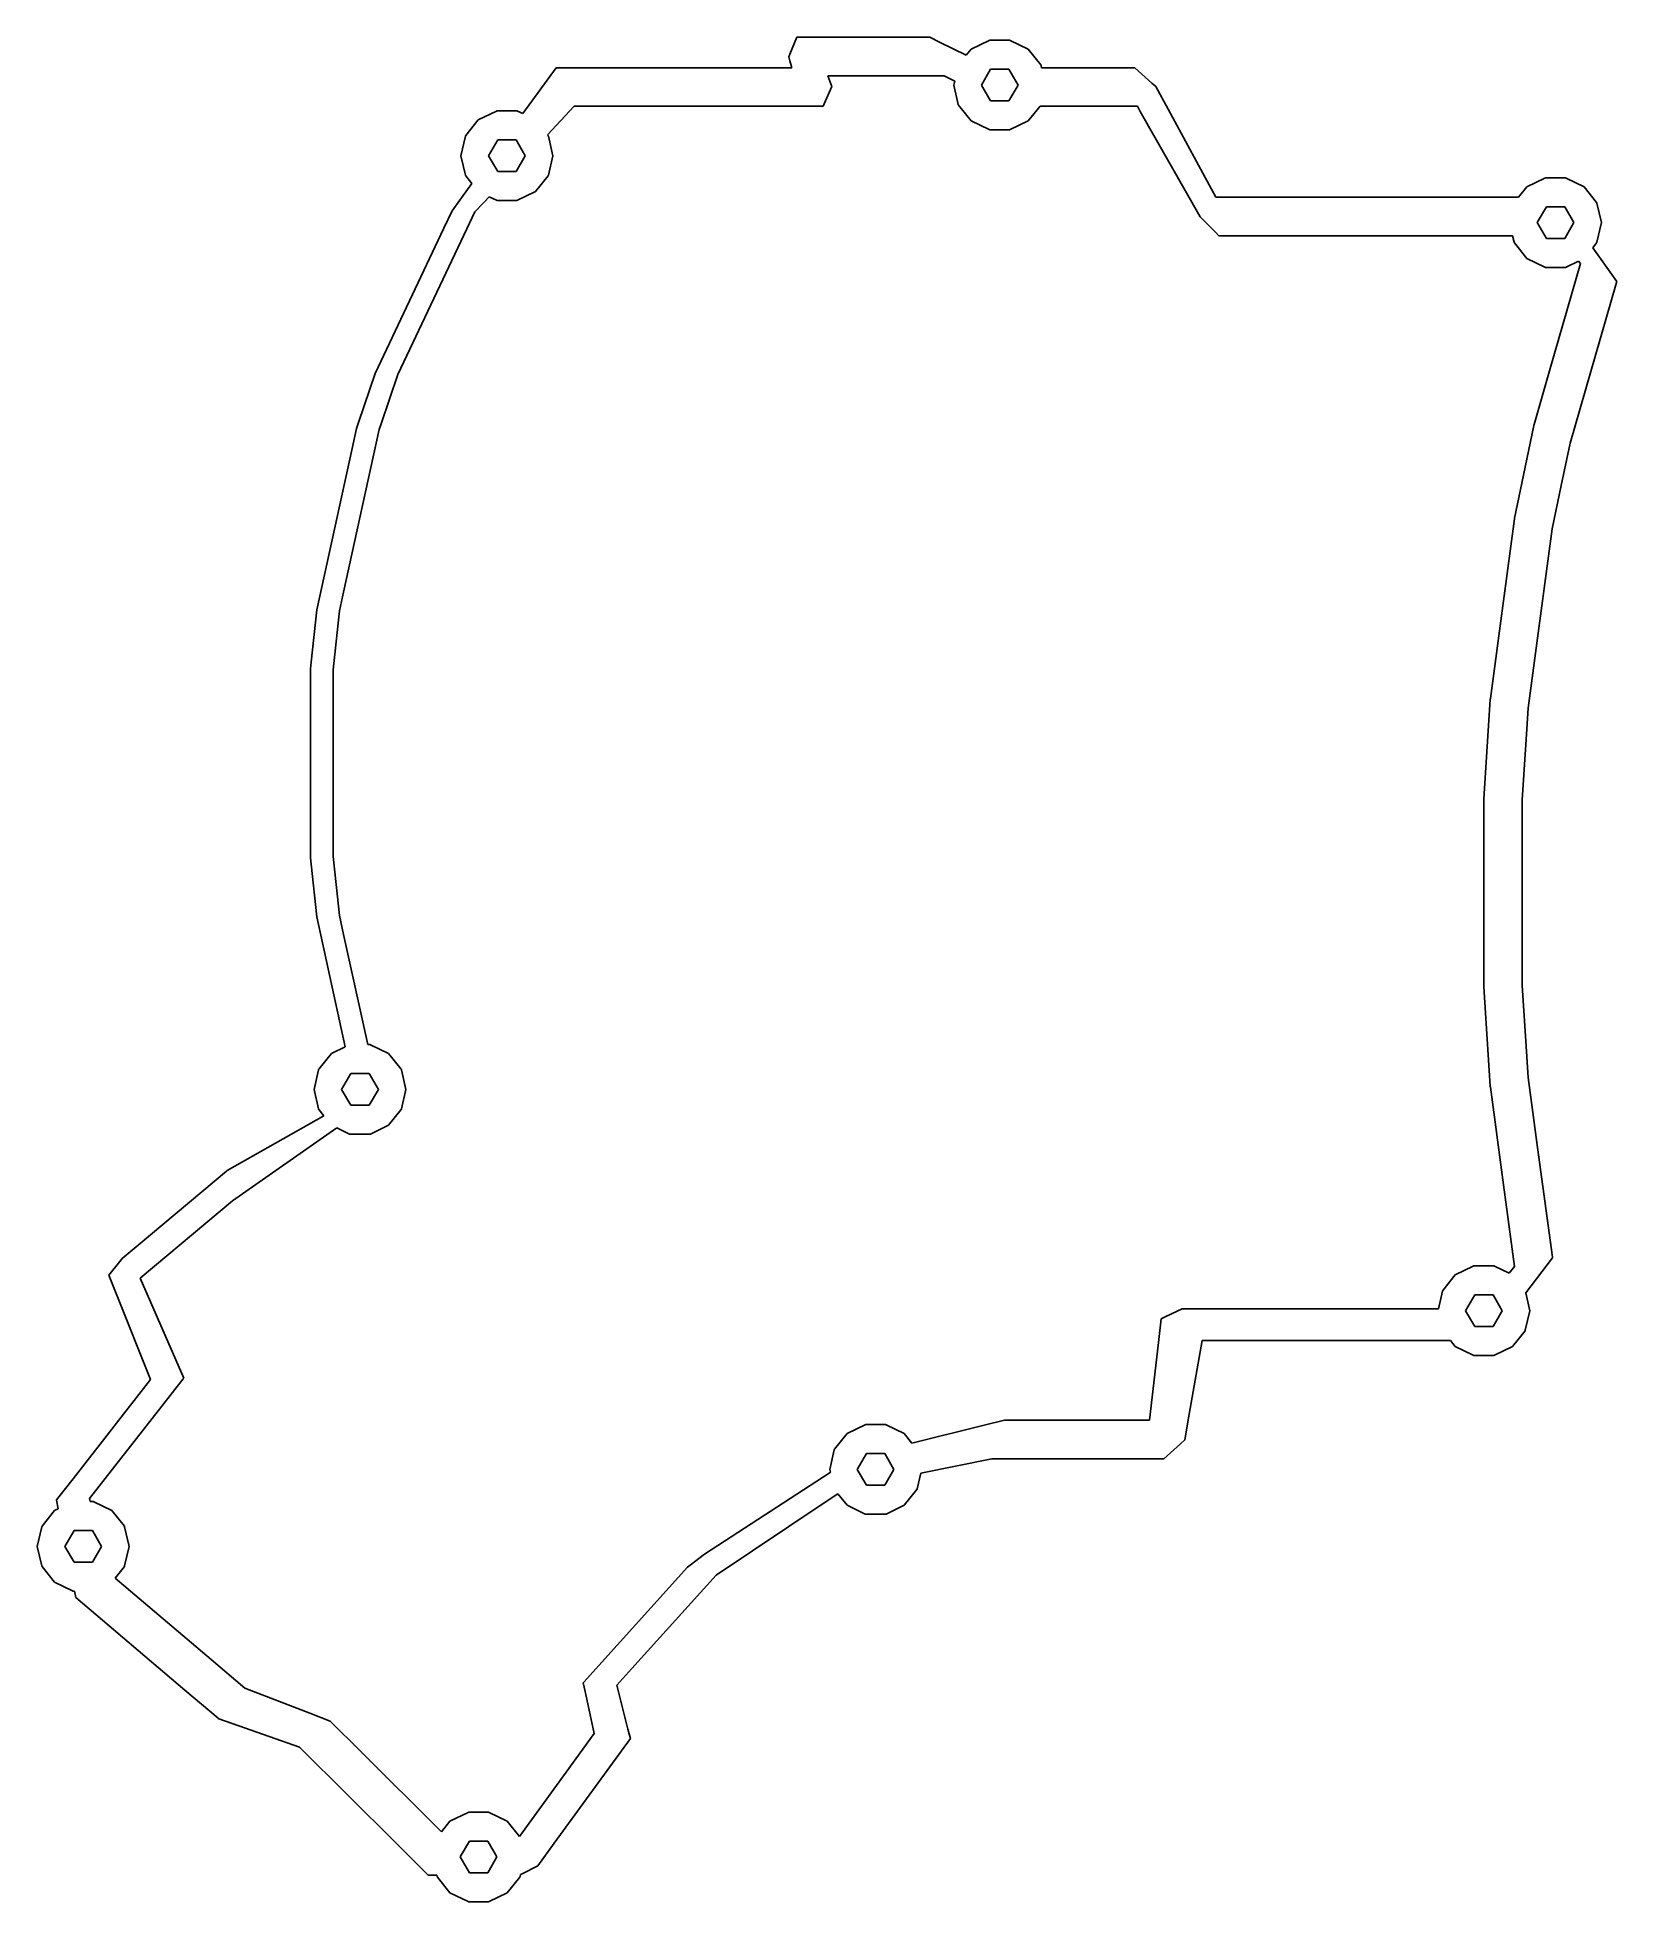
# Model space of a CAD drawing. Header units: metres. Extents: x -75 to 72, y -105 to 67.
import ezdxf

# ---------------------------------------------------------------- set-up
doc = ezdxf.new("R2010")
doc.units = ezdxf.units.M

msp = doc.modelspace()

# ---------------------------------------------------------------- linework, layer by layer
for p, q in [((-5.04677, 65.6819), (-5.14557, 65.4399)), ((-4.40311, 67.2586), (-5.04677, 65.6819)), ((-2.46252, 67.2586), (-4.40311, 67.2586)), ((-2.44913, 67.2586), (-2.46252, 67.2586)), ((7.90054, 67.2586), (-2.44913, 67.2586)), ((8.80013, 66.8166), (7.90054, 67.2586)), ((11.2836, 65.5964), (8.80013, 66.8166)), ((11.7309, 66.1572), (11.2836, 65.5964)), ((13.4048, 66.9633), (11.7309, 66.1572)), ((13.4362, 66.9784), (13.4048, 66.9633)), ((15.329, 66.9784), (13.4362, 66.9784)), ((15.3604, 66.9633), (15.329, 66.9784)), ((17.0343, 66.1572), (15.3604, 66.9633)), ((18.1927, 64.7046), (17.0343, 66.1572)), ((-26.7079, 64.4386), (-29.7976, 60.1837)), ((-25.6815, 64.4386), (-26.7079, 64.4386)), ((-25.6747, 64.4386), (-25.6815, 64.4386)), ((-16.7791, 64.4386), (-25.6747, 64.4386)), ((-16.5608, 64.4386), (-16.7791, 64.4386)), ((-16.5538, 64.4386), (-16.5608, 64.4386)), ((-14.6722, 64.4386), (-16.5538, 64.4386)), ((-13.2941, 64.4386), (-14.6722, 64.4386)), ((-4.86775, 64.4386), (-13.2941, 64.4386)), ((-5.14557, 65.4399), (-5.04797, 65.0881)), ((-5.04797, 65.0881), (-4.86775, 64.4386)), ((12.6826, 62.832), (13.5326, 64.3043)), ((13.5326, 64.3043), (15.2326, 64.3043)), ((15.2326, 64.3043), (16.0826, 62.832)), ((18.2144, 64.6773), (18.1927, 64.7046)), ((18.2222, 64.6434), (18.2144, 64.6773)), ((18.2689, 64.4386), (18.2222, 64.6434)), ((26.8927, 64.4386), (18.2689, 64.4386)), ((28.472, 63.02), (26.8927, 64.4386)), ((-1.87969, 61.0898), (-1.17262, 62.6886)), ((-1.17262, 62.6886), (-1.53356, 63.6899)), ((-1.53356, 63.6899), (7.69395, 63.6899)), ((-1.17262, 62.6886), (-1.17262, 62.6886)), ((7.69395, 63.6899), (9.23067, 63.6899)), ((9.23067, 63.6899), (10.2126, 63.196)), ((10.2126, 63.196), (10.1296, 62.832)), ((10.1296, 62.832), (10.543, 61.0207)), ((13.5326, 61.3598), (12.6826, 62.832)), ((16.0826, 62.832), (15.2326, 61.3598)), ((28.8411, 62.6886), (28.472, 63.02)), ((29.9844, 60.5875), (28.8411, 62.6886)), ((-27.5103, 58.2303), (-25.0277, 60.8699)), ((-25.0277, 60.8699), (-15.9972, 60.8699)), ((-15.9972, 60.8699), (-15.1107, 60.8699)), ((-15.1107, 60.8699), (-13.3083, 60.8699)), ((-13.3083, 60.8699), (-13.1034, 60.8699)), ((-13.1034, 60.8699), (-3.15153, 60.8699)), ((-3.15153, 60.8699), (-3.14571, 60.8699)), ((-3.14571, 60.8699), (-1.98479, 60.8699)), ((-1.98479, 60.8699), (-1.98479, 60.8699)), ((-1.98479, 60.8699), (-1.97696, 60.8699)), ((-1.97696, 60.8699), (-1.87969, 61.0898)), ((10.543, 61.0207), (10.5508, 60.9867)), ((10.5508, 60.9867), (10.5725, 60.9595)), ((10.5725, 60.9595), (11.7309, 59.5069)), ((15.2326, 61.3598), (13.5326, 61.3598)), ((17.0343, 59.5069), (18.1213, 60.8699)), ((18.1213, 60.8699), (26.1273, 60.8699)), ((26.1273, 60.8699), (27.1339, 60.8699)), ((27.1339, 60.8699), (27.4049, 60.3922)), ((34.4187, 52.4386), (29.9844, 60.5875)), ((-33.9166, 59.6133), (-35.075, 58.1607)), ((-32.2427, 60.4194), (-33.9166, 59.6133)), ((-32.2113, 60.4345), (-32.2427, 60.4194)), ((-30.3185, 60.4345), (-32.2113, 60.4345)), ((-30.2871, 60.4194), (-30.3185, 60.4345)), ((-29.7976, 60.1837), (-30.2871, 60.4194)), ((11.7309, 59.5069), (13.4048, 58.7008)), ((15.3604, 58.7008), (17.0343, 59.5069)), ((27.4049, 60.3922), (32.9483, 50.6199)), ((-35.1045, 58.0995), (-35.5179, 56.2881)), ((-35.0967, 58.1334), (-35.1045, 58.0995)), ((-35.075, 58.1607), (-35.0967, 58.1334)), ((-32.9649, 56.2881), (-32.1149, 57.7604)), ((-32.1149, 57.7604), (-30.4149, 57.7604)), ((-30.4149, 57.7604), (-29.5649, 56.2881)), ((-27.4548, 58.1607), (-27.5103, 58.2303)), ((-27.4331, 58.1334), (-27.4548, 58.1607)), ((-27.4253, 58.0995), (-27.4331, 58.1334)), ((-27.0119, 56.2881), (-27.4253, 58.0995)), ((13.4048, 58.7008), (13.4362, 58.6856)), ((13.4362, 58.6856), (15.329, 58.6856)), ((15.329, 58.6856), (15.3604, 58.7008)), ((-35.5179, 56.2881), (-35.1045, 54.4768)), ((-32.1149, 54.8159), (-32.9649, 56.2881)), ((-29.5649, 56.2881), (-30.4149, 54.8159)), ((-27.4253, 54.4768), (-27.0119, 56.2881)), ((-34.5052, 53.701), (-35.4686, 52.3743)), ((-35.1045, 54.4768), (-35.0967, 54.4428)), ((-35.0967, 54.4428), (-35.075, 54.4156)), ((-35.075, 54.4156), (-34.5052, 53.701)), ((-30.4149, 54.8159), (-32.1149, 54.8159)), ((-28.6132, 52.963), (-27.4548, 54.4156)), ((-27.4548, 54.4156), (-27.4331, 54.4428)), ((-27.4331, 54.4428), (-27.4253, 54.4768)), ((64.8923, 54.2218), (63.2184, 53.4156)), ((64.9237, 54.2369), (64.8923, 54.2218)), ((66.8165, 54.2369), (64.9237, 54.2369)), ((66.8479, 54.2218), (66.8165, 54.2369)), ((68.5218, 53.4156), (66.8479, 54.2218)), ((-35.4686, 52.3743), (-36.3385, 51.1764)), ((-34.2385, 51.0764), (-33.4144, 51.9527)), ((-33.4144, 51.9527), (-32.9169, 52.4816)), ((-32.9169, 52.4816), (-32.2427, 52.1569)), ((-32.2427, 52.1569), (-32.2113, 52.1417)), ((-32.2113, 52.1417), (-30.3185, 52.1417)), ((-30.3185, 52.1417), (-30.2871, 52.1569)), ((-30.2871, 52.1569), (-28.6132, 52.963)), ((36.7075, 52.4386), (34.4187, 52.4386)), ((36.7298, 52.4386), (36.7075, 52.4386)), ((47.7402, 52.4386), (36.7298, 52.4386)), ((48.4003, 52.4386), (47.7402, 52.4386)), ((48.4212, 52.4386), (48.4003, 52.4386)), ((50.6621, 52.4386), (48.4212, 52.4386)), ((55.0188, 52.4386), (50.6621, 52.4386)), ((62.4392, 52.4386), (55.0188, 52.4386)), ((63.2184, 53.4156), (62.4392, 52.4386)), ((69.6802, 51.9631), (68.5218, 53.4156)), ((69.7019, 51.9358), (69.6802, 51.9631)), ((69.7097, 51.9018), (69.7019, 51.9358)), ((70.1231, 50.0905), (69.7097, 51.9018)), ((-36.3385, 51.1764), (-37.1, 49.5662)), ((-34.9728, 49.5238), (-34.2385, 51.0764)), ((32.9483, 50.6199), (34.3641, 49.1948)), ((64.1701, 50.0905), (65.0201, 51.5627)), ((65.0201, 51.5627), (66.7201, 51.5627)), ((66.7201, 51.5627), (67.5701, 50.0905)), ((-37.1, 49.5662), (-43.4651, 36.1075)), ((-41.3651, 36.0075), (-34.9728, 49.5238)), ((34.3641, 49.1948), (34.6868, 48.8699)), ((34.6868, 48.8699), (46.4095, 48.8699)), ((46.4095, 48.8699), (48.9225, 48.8699)), ((48.9225, 48.8699), (51.1038, 48.8699)), ((51.1038, 48.8699), (51.7015, 48.8699)), ((51.7015, 48.8699), (61.8957, 48.8699)), ((61.8957, 48.8699), (62.0305, 48.2791)), ((65.0201, 48.6182), (64.1701, 50.0905)), ((66.7201, 48.6182), (65.0201, 48.6182)), ((67.5701, 50.0905), (66.7201, 48.6182)), ((69.7097, 48.2791), (70.1231, 50.0905)), ((62.0305, 48.2791), (62.0382, 48.2452)), ((62.0382, 48.2452), (62.06, 48.2179)), ((62.06, 48.2179), (63.2184, 46.7653)), ((63.2184, 46.7653), (64.8923, 45.9592)), ((69.3121, 47.7563), (69.6802, 48.2179)), ((71.5385, 44.6264), (69.3121, 47.7563)), ((69.6802, 48.2179), (69.7019, 48.2452)), ((69.7019, 48.2452), (69.7097, 48.2791)), ((64.8923, 45.9592), (64.9237, 45.9441)), ((64.9237, 45.9441), (66.8165, 45.9441)), ((68.1793, 46.2898), (65.3705, 36.5599)), ((66.8165, 45.9441), (66.8479, 45.9592)), ((66.8479, 45.9592), (68.0147, 46.5211)), ((68.0147, 46.5211), (68.1793, 46.2898)), ((68.6057, 34.4669), (71.5135, 44.5398)), ((71.5135, 44.5398), (71.5217, 44.5681)), ((71.5217, 44.5681), (71.5385, 44.6264)), ((65.3705, 36.5599), (63.8793, 31.3941)), ((-43.4651, 36.1075), (-45.0074, 31.5622)), ((-42.914, 31.4427), (-41.3651, 36.0075)), ((67.2135, 29.6441), (68.6057, 34.4669)), ((-45.0074, 31.5622), (-45.1919, 31.0184)), ((-43.0919, 30.9184), (-42.914, 31.4427)), ((63.8543, 31.3075), (62.9015, 26.707)), ((63.8677, 31.3539), (63.8543, 31.3075)), ((63.8793, 31.3941), (63.8677, 31.3539)), ((-46.3961, 15.8646), (-43.0919, 30.9184)), ((-45.1919, 31.0184), (-45.6025, 29.1474)), ((66.4061, 25.7456), (67.2135, 29.6441)), ((-45.6025, 29.1474), (-48.8809, 14.2113)), ((62.9015, 26.707), (62.076, 22.7213)), ((65.5721, 21.7188), (66.4061, 25.7456)), ((62.0653, 22.6414), (61.0479, 15.0472)), ((62.069, 22.669), (62.0653, 22.6414)), ((62.076, 22.7213), (62.069, 22.669)), ((64.2144, 11.5847), (65.5721, 21.7188)), ((-46.7809, 14.1113), (-46.3961, 15.8646)), ((-48.8809, 14.2113), (-49.4043, 9.35796)), ((-47.3067, 9.23532), (-46.7809, 14.1113)), ((61.0479, 15.0472), (59.8372, 6.01078)), ((63.3462, 5.10491), (64.2144, 11.5847)), ((-49.4043, 9.35796), (-49.4699, 8.75)), ((-49.4699, 8.75), (-49.4699, -8.75)), ((-47.3699, 8.64999), (-47.3067, 9.23532)), ((-47.3699, -8.64999), (-47.3699, 8.64999)), ((59.8243, 5.91418), (59.6323, 2.99788)), ((59.8284, 5.94475), (59.8243, 5.91418)), ((59.8372, 6.01078), (59.8284, 5.94475)), ((63.1255, 1.75088), (63.3462, 5.10491)), ((59.6323, 2.99788), (59.2177, -3.3)), ((62.7864, -3.4), (63.1255, 1.75088)), ((59.2177, -3.3), (59.2177, -20.7)), ((62.7864, -20.6), (62.7864, -3.4)), ((-49.4699, -8.75), (-49.4043, -9.35796)), ((-49.4043, -9.35796), (-48.8809, -14.2113)), ((-47.3067, -9.23532), (-47.3699, -8.64999)), ((-46.7809, -14.1113), (-47.3067, -9.23532)), ((-48.8809, -14.2113), (-46.2344, -26.2686)), ((-46.3961, -15.8646), (-46.7809, -14.1113)), ((-44.1565, -26.0679), (-46.3961, -15.8646)), ((59.2177, -20.7), (59.6323, -26.9979)), ((63.1255, -25.7509), (62.7864, -20.6)), ((63.3462, -29.1049), (63.1255, -25.7509)), ((-47.5228, -26.8891), (-48.6812, -28.3417)), ((-46.2344, -26.2686), (-47.5228, -26.8891)), ((-43.9247, -26.0679), (-44.1565, -26.0679)), ((-43.8933, -26.083), (-43.9247, -26.0679)), ((-42.2194, -26.8891), (-43.8933, -26.083)), ((-41.061, -28.3417), (-42.2194, -26.8891)), ((59.6323, -26.9979), (59.8243, -29.9142)), ((-48.7107, -28.4029), (-49.1241, -30.2143)), ((-48.703, -28.3689), (-48.7107, -28.4029)), ((-48.6812, -28.3417), (-48.703, -28.3689)), ((-46.5711, -30.2143), (-45.7211, -28.742)), ((-45.7211, -28.742), (-44.0211, -28.742)), ((-44.0211, -28.742), (-43.1711, -30.2143)), ((-41.0393, -28.3689), (-41.061, -28.3417)), ((-41.0315, -28.4029), (-41.0393, -28.3689)), ((-40.6181, -30.2143), (-41.0315, -28.4029)), ((64.2144, -35.5847), (63.3462, -29.1049)), ((-49.1241, -30.2143), (-48.7107, -32.0256)), ((-45.7211, -31.6865), (-46.5711, -30.2143)), ((-43.1711, -30.2143), (-44.0211, -31.6865)), ((-41.0315, -32.0256), (-40.6181, -30.2143)), ((59.8243, -29.9142), (59.8284, -29.9448)), ((59.8284, -29.9448), (59.8372, -30.0108)), ((59.8372, -30.0108), (61.0479, -39.0472)), ((-48.2336, -32.6481), (-57.1805, -37.7357)), ((-48.7107, -32.0256), (-48.703, -32.0596)), ((-48.703, -32.0596), (-48.6812, -32.0868)), ((-48.6812, -32.0868), (-48.2336, -32.6481)), ((-44.0211, -31.6865), (-45.7211, -31.6865)), ((-42.2194, -33.5394), (-41.061, -32.0868)), ((-41.061, -32.0868), (-41.0393, -32.0596)), ((-41.0393, -32.0596), (-41.0315, -32.0256)), ((-56.6824, -40.5217), (-47.0339, -33.7749)), ((-47.0339, -33.7749), (-45.8489, -34.3455)), ((-45.8489, -34.3455), (-45.8175, -34.3606)), ((-45.8175, -34.3606), (-43.9247, -34.3606)), ((-43.9247, -34.3606), (-43.8933, -34.3455)), ((-43.8933, -34.3455), (-42.2194, -33.5394)), ((65.5784, -45.7663), (64.2144, -35.5847)), ((-57.244, -37.789), (-65.4224, -44.6515)), ((-57.2344, -37.7809), (-57.244, -37.789)), ((-57.244, -37.789), (-57.244, -37.789)), ((-57.244, -37.789), (-57.244, -37.789)), ((-57.1805, -37.7357), (-57.2344, -37.7809)), ((-57.2344, -37.7809), (-57.2344, -37.7809)), ((61.0479, -39.0472), (62.0631, -46.6247)), ((-65.2444, -47.7061), (-56.6824, -40.5217)), ((-65.4224, -44.6515), (-66.8972, -45.889)), ((-67.1057, -46.1432), (-68.1532, -47.4205)), ((-67.1056, -46.1431), (-67.1057, -46.1432)), ((-66.8972, -45.889), (-67.1056, -46.1431)), ((58.2567, -46.5831), (56.5828, -47.3893)), ((58.2881, -46.568), (58.2567, -46.5831)), ((60.1809, -46.568), (58.2881, -46.568)), ((60.2123, -46.5831), (60.1809, -46.568)), ((61.5891, -47.2462), (60.2123, -46.5831)), ((62.0631, -46.6247), (61.5891, -47.2462)), ((63.1101, -49.0608), (65.585, -45.8154)), ((65.585, -45.8154), (65.5784, -45.7663)), ((-68.1532, -47.4205), (-67.4656, -49.1347)), ((-61.9318, -55.2803), (-65.2444, -47.7061)), ((56.5828, -47.3893), (55.4244, -48.8418)), ((-67.4656, -49.1347), (-64.2737, -57.0925)), ((55.3949, -48.9031), (55.0193, -50.5485)), ((55.4026, -48.8691), (55.3949, -48.9031)), ((55.4244, -48.8418), (55.4026, -48.8691)), ((57.5345, -50.7144), (58.3845, -49.2422)), ((58.3845, -49.2422), (60.0845, -49.2422)), ((60.0845, -49.2422), (60.9345, -50.7144)), ((63.4875, -50.7144), (63.1101, -49.0608)), ((29.3361, -51.4543), (29.0826, -53.6665)), ((29.7885, -51.243), (29.3361, -51.4543)), ((31.2753, -50.5485), (29.7885, -51.243)), ((39.0633, -50.5485), (31.2753, -50.5485)), ((41.4099, -50.5485), (39.0633, -50.5485)), ((47.2324, -50.5485), (41.4099, -50.5485)), ((49.4782, -50.5485), (47.2324, -50.5485)), ((55.0193, -50.5485), (49.4782, -50.5485)), ((58.3845, -52.1866), (57.5345, -50.7144)), ((60.9345, -50.7144), (60.0845, -52.1866)), ((63.0741, -52.5257), (63.4875, -50.7144)), ((31.9461, -60.2875), (33.1473, -53.4828)), ((33.1473, -53.4828), (33.7989, -53.4828)), ((33.7989, -53.4828), (33.8276, -53.4828)), ((33.8276, -53.4828), (39.7479, -53.4828)), ((39.7479, -53.4828), (43.3471, -53.4828)), ((43.3471, -53.4828), (43.385, -53.4828)), ((43.385, -53.4828), (49.7631, -53.4828)), ((49.7631, -53.4828), (53.7398, -53.4828)), ((53.7398, -53.4828), (56.1387, -53.4828)), ((56.1387, -53.4828), (56.5828, -54.0396)), ((60.0845, -52.1866), (58.3845, -52.1866)), ((61.8862, -54.0396), (63.0446, -52.587)), ((63.0446, -52.587), (63.0663, -52.5597)), ((63.0663, -52.5597), (63.0741, -52.5257)), ((29.0826, -53.6665), (28.2569, -60.8699)), ((56.5828, -54.0396), (58.2567, -54.8457)), ((58.2567, -54.8457), (58.2881, -54.8608)), ((58.2881, -54.8608), (60.1809, -54.8608)), ((60.1809, -54.8608), (60.2123, -54.8457)), ((60.2123, -54.8457), (61.8862, -54.0396)), ((-61.1989, -56.9561), (-61.9318, -55.2803)), ((-61.24, -57.0086), (-61.1989, -56.9561)), ((-64.2737, -57.0925), (-71.4521, -66.2804)), ((-63.2374, -59.5652), (-61.2493, -57.0206)), ((-61.2493, -57.0206), (-61.24, -57.0086)), ((-69.9237, -68.1232), (-63.2374, -59.5652)), ((31.5222, -62.6886), (31.9461, -60.2875)), ((0.24039, -62.0941), (-0.91801, -63.5467)), ((1.91432, -61.288), (0.24039, -62.0941)), ((1.94572, -61.2729), (1.91432, -61.288)), ((3.83849, -61.2729), (1.94572, -61.2729)), ((3.86989, -61.288), (3.83849, -61.2729)), ((5.54382, -62.0941), (3.86989, -61.288)), ((6.2551, -62.9861), (5.54382, -62.0941)), ((12.9557, -61.3338), (6.2551, -62.9861)), ((14.837, -60.8699), (12.9557, -61.3338)), ((27.7494, -60.8699), (14.837, -60.8699)), ((28.2569, -60.8699), (27.7494, -60.8699)), ((-0.94749, -63.6079), (-1.36091, -65.4193)), ((-0.93973, -63.574), (-0.94749, -63.6079)), ((-0.91801, -63.5467), (-0.93973, -63.574)), ((29.5739, -64.4386), (31.1369, -63.0346)), ((31.1369, -63.0346), (31.5222, -62.6886)), ((-1.36091, -65.4193), (-1.29952, -65.6882)), ((1.1921, -65.4193), (2.0421, -63.947)), ((2.0421, -66.8915), (1.1921, -65.4193)), ((2.0421, -63.947), (3.7421, -63.947)), ((3.7421, -63.947), (4.5921, -65.4193)), ((4.5921, -65.4193), (3.7421, -66.8915)), ((7.06577, -65.7669), (13.6402, -64.4386)), ((13.6402, -64.4386), (16.7107, -64.4386)), ((16.7107, -64.4386), (16.7298, -64.4386)), ((16.7298, -64.4386), (29.5739, -64.4386)), ((-71.4523, -66.2805), (-72.9877, -68.2458)), ((-71.4521, -66.2804), (-71.4523, -66.2805)), ((-1.30548, -65.6921), (-12.9678, -73.271)), ((-1.29952, -65.6882), (-1.30548, -65.6921)), ((3.7421, -66.8915), (2.0421, -66.8915)), ((5.54382, -68.7444), (6.70221, -67.2918)), ((6.70221, -67.2918), (6.72394, -67.2646)), ((6.72394, -67.2646), (6.73169, -67.2306)), ((6.73169, -67.2306), (7.06577, -65.7669)), ((-72.8383, -69.0642), (-73.1645, -69.2213)), ((-72.9877, -68.2458), (-72.9985, -68.2596)), ((-72.9985, -68.2596), (-72.9985, -68.2596)), ((-72.9985, -68.2596), (-72.8383, -69.0642)), ((-69.8685, -68.4001), (-69.9237, -68.1232)), ((-69.5664, -68.4001), (-69.8685, -68.4001)), ((-69.535, -68.4152), (-69.5664, -68.4001)), ((-67.861, -69.2213), (-69.535, -68.4152)), ((-11.8947, -75.2004), (-1.77755, -68.4507)), ((-1.77755, -68.4507), (-0.61325, -67.674)), ((-0.61325, -67.674), (0.24039, -68.7444)), ((0.24039, -68.7444), (1.91432, -69.5505)), ((3.86989, -69.5505), (5.54382, -68.7444)), ((-74.3524, -70.7351), (-74.7658, -72.5465)), ((-74.3446, -70.7011), (-74.3524, -70.7351)), ((-74.3229, -70.6739), (-74.3446, -70.7011)), ((-73.1645, -69.2213), (-74.3229, -70.6739)), ((-66.7027, -70.6739), (-67.861, -69.2213)), ((-66.6809, -70.7011), (-66.7027, -70.6739)), ((-66.6732, -70.7351), (-66.6809, -70.7011)), ((-66.2597, -72.5465), (-66.6732, -70.7351)), ((1.91432, -69.5505), (1.94572, -69.5657)), ((1.94572, -69.5657), (3.83849, -69.5657)), ((3.83849, -69.5657), (3.86989, -69.5505)), ((-72.2128, -72.5465), (-71.3628, -71.0742)), ((-71.3628, -71.0742), (-69.6628, -71.0742)), ((-69.6628, -71.0742), (-68.8128, -72.5465)), ((-74.7658, -72.5465), (-74.3524, -74.3578)), ((-71.3628, -74.0187), (-72.2128, -72.5465)), ((-69.6628, -74.0187), (-71.3628, -74.0187)), ((-68.8128, -72.5465), (-69.6628, -74.0187)), ((-66.6732, -74.3578), (-66.2597, -72.5465)), ((-12.9678, -73.271), (-14.3031, -74.2903)), ((-74.3524, -74.3578), (-74.3446, -74.3918)), ((-74.3446, -74.3918), (-74.3229, -74.419)), ((-74.3229, -74.419), (-73.1645, -75.8716)), ((-73.1645, -75.8716), (-71.4905, -76.6777)), ((-67.5596, -75.4936), (-66.7027, -74.419)), ((-58.6665, -83.0346), (-67.5596, -75.4936)), ((-66.7027, -74.419), (-66.6809, -74.3918)), ((-66.6809, -74.3918), (-66.6732, -74.3578)), ((-14.5502, -74.4817), (-22.7497, -83.5881)), ((-19.6888, -83.8567), (-11.8947, -75.2004)), ((-14.5421, -74.4727), (-14.5502, -74.4817)), ((-14.3031, -74.2903), (-14.5421, -74.4727)), ((-71.4905, -76.6777), (-71.4591, -76.6928)), ((-71.4591, -76.6928), (-71.319, -76.6928)), ((-71.319, -76.6928), (-71.1985, -77.298)), ((-71.1985, -77.298), (-61.0876, -85.8717)), ((-55.5409, -85.6851), (-58.6665, -83.0346)), ((-22.7497, -83.5881), (-24.1484, -85.1416)), ((-21.0948, -85.4182), (-19.689, -83.8568)), ((-19.689, -83.8568), (-19.6888, -83.8567)), ((-61.0876, -85.8717), (-58.0253, -88.4684)), ((-49.507, -88.0123), (-55.5409, -85.6851)), ((-24.1484, -85.1416), (-24.1945, -85.1928)), ((-24.1945, -85.1928), (-24.0214, -85.9959)), ((-24.1484, -85.1416), (-24.1484, -85.1416)), ((-24.0214, -85.9959), (-23.1819, -89.8924)), ((-20.0517, -89.4773), (-21.0948, -85.4182)), ((-47.6424, -88.7314), (-49.507, -88.0123)), ((-58.0253, -88.4684), (-58.008, -88.4831)), ((-58.008, -88.4831), (-57.9491, -88.533)), ((-57.9491, -88.533), (-56.0936, -89.1795)), ((-56.0936, -89.1795), (-50.4662, -91.1403)), ((-47.6246, -88.7492), (-47.6424, -88.7314)), ((-47.6232, -88.7506), (-47.6246, -88.7492)), ((-44.8284, -91.5334), (-47.6232, -88.7506)), ((-19.8272, -90.3507), (-20.0517, -89.4773)), ((-50.4662, -91.1403), (-41.5153, -100.053)), ((-37.3338, -98.9957), (-44.8284, -91.5334)), ((-26.8799, -100.058), (-19.8272, -90.3507)), ((-23.1819, -89.8924), (-24.8764, -92.2247)), ((-19.8272, -90.3507), (-19.8272, -90.3507)), ((-24.8764, -92.2247), (-30.1012, -99.416)), ((-36.5368, -97.9963), (-37.3338, -98.9957)), ((-34.8629, -97.1902), (-36.5368, -97.9963)), ((-34.8315, -97.1751), (-34.8629, -97.1902)), ((-32.9387, -97.1751), (-34.8315, -97.1751)), ((-32.9073, -97.1902), (-32.9387, -97.1751)), ((-31.2334, -97.9963), (-32.9073, -97.1902)), ((-30.1012, -99.416), (-31.2334, -97.9963)), ((-41.5153, -100.053), (-38.5546, -103.001)), ((-35.5851, -101.321), (-34.7351, -99.8492)), ((-34.7351, -99.8492), (-33.0351, -99.8492)), ((-33.0351, -99.8492), (-32.1851, -101.321)), ((-28.4047, -102.157), (-26.88, -100.058)), ((-26.88, -100.058), (-26.8799, -100.058)), ((-34.7351, -102.794), (-35.5851, -101.321)), ((-32.1851, -101.321), (-33.0351, -102.794)), ((-38.5546, -103.001), (-38.539, -103.016)), ((-38.539, -103.016), (-37.7501, -103.022)), ((-37.7501, -103.022), (-37.7247, -103.133)), ((-37.7247, -103.133), (-37.7169, -103.167)), ((-37.7169, -103.167), (-37.6952, -103.194)), ((-37.6952, -103.194), (-36.5368, -104.647)), ((-33.0351, -102.794), (-34.7351, -102.794)), ((-31.2334, -104.647), (-30.075, -103.194)), ((-30.075, -103.194), (-30.0532, -103.167)), ((-30.0532, -103.167), (-30.0455, -103.133)), ((-30.0455, -103.133), (-30.0024, -102.944)), ((-30.0024, -102.944), (-29.8659, -102.877)), ((-29.8659, -102.877), (-28.4047, -102.157)), ((-28.4047, -102.157), (-28.4047, -102.157)), ((-36.5368, -104.647), (-34.8629, -105.453)), ((-32.9073, -105.453), (-31.2334, -104.647)), ((-34.8629, -105.453), (-34.8315, -105.468)), ((-34.8315, -105.468), (-32.9387, -105.468)), ((-32.9387, -105.468), (-32.9073, -105.453))]:
    msp.add_line(p, q)

doc.saveas('drawing.dxf')
